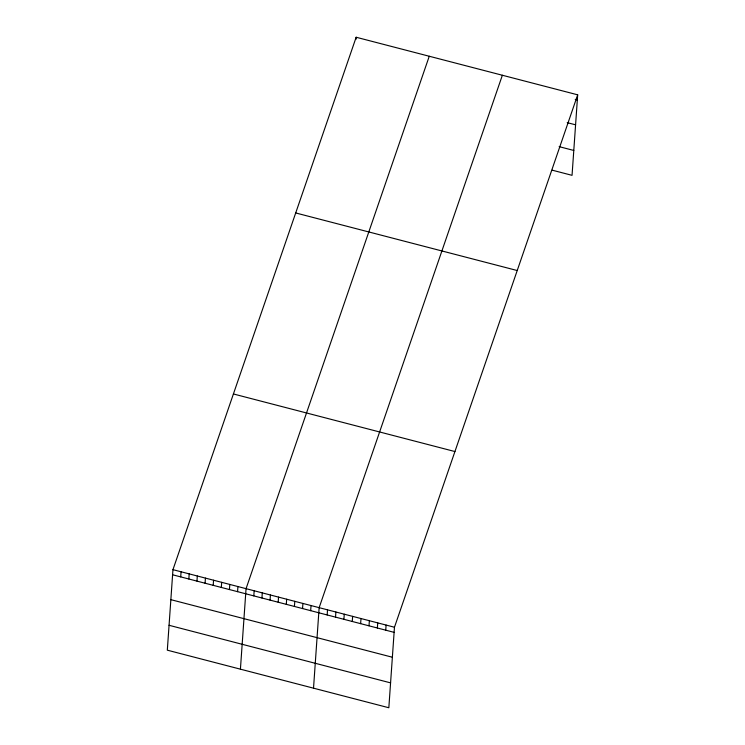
<?xml version="1.0" encoding="UTF-8"?>
<svg xmlns="http://www.w3.org/2000/svg" width="745" height="745" viewBox="0 0 745 745"><rect width="100%" height="100%" fill="white"/><g stroke="black" fill="none" stroke-linecap="round" stroke-linejoin="round"><path stroke-width="1.12" d="M172.952 569.664L167.318 650.171L388.834 707.75L394.468 627.243L577.682 94.829L356.166 37.25L172.952 569.664L394.468 627.243M180.718 576.891L181.072 571.778M188.839 578.995L189.193 573.892M196.959 581.109L197.313 575.997M205.08 583.223L205.443 578.111M213.2 585.328L213.564 580.225M221.33 587.442L221.684 582.329M229.451 589.556L229.805 584.443M237.571 591.67L237.925 586.557M240.421 669.168L246.055 588.671L429.26 56.248M253.812 595.888L254.175 590.776M261.942 598.002L262.296 592.89M270.062 600.107L270.416 595.004M278.183 602.221L278.537 597.108M286.303 604.335L286.667 599.222M294.424 606.439L294.787 601.336M302.554 608.553L302.908 603.45M310.674 610.667L311.028 605.555M356.017 39.289L356.166 37.25M313.524 688.175L319.149 607.669L502.363 75.254M327.167 614.951L327.521 609.848M335.529 617.13L335.893 612.018M343.901 619.3L344.255 614.197M352.264 621.479L352.627 616.366M360.636 623.649L360.99 618.546M369.008 625.828L369.362 620.715M377.37 628.007L377.734 622.894M385.742 630.177L386.096 625.074M577.682 94.829L572.048 175.336L552.175 170.167M575.233 99.392L577.319 99.942M567.215 122.646L575.587 124.815M559.141 146.644L573.79 150.453M295.7 212.949L517.216 270.528M233.409 393.965L454.925 451.545M172.589 574.777L394.114 632.356M170.856 599.66L392.373 657.239M169.059 625.288L390.576 682.867"/></g></svg>
